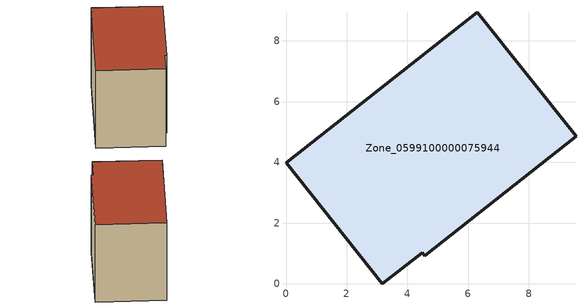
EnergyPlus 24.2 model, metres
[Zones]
Zone_0599100000075944
 floor ground (C_G): 4.48,1.03 3.17,0 0,3.99 6.3,8.95 9.55,4.86 4.57,0.93 z0
 wall outside (C_F): 6.3,8.95 0,3.99 3.17,0 4.48,1.03 4.57,0.93 9.55,4.86 6.3,8.95 z0:6.83
 roof outside (C_R): 4.57,0.93 9.55,4.86 6.3,8.95 0,3.99 3.17,0 4.48,1.03 z6.83
[BUILDING]
Pand.0599100000075944: North Axis=0; Terrain=City; Loads Convergence Tolerance Value=0.04; Temperature Convergence Tolerance Value=0.4; Solar Distribution=FullExterior; Maximum Number of Warmup Days=25; Minimum Number of Warmup Days=1
[Site:Location]
Rotterdam.The.Hague.AP_ZH_NLD Design_Conditions: Latitude=51.96; Longitude=4.45; Time Zone=1; Elevation=-4.5
[SITE:GROUNDTEMPERATURE:BUILDINGSURFACE]
18, 18, 18, 18, 18, 18, 18, 18, 18, 18, 18, 18
[MATERIAL] Thermal Absorptance=0.9; Solar Absorptance=0.7; Visible Absorptance=0.7
Name | Roughness | Thickness | Conductivity | Density | Specific Heat
G.TC.1946 | MediumSmooth | 0.15 | 1 | 540 | 1210
F.TC.1946 | Rough | 0.3 | 0.857143 | 1920 | 840
R.TC.1946 | MediumRough | 0.2 | 0.909091 | 1500 | 1000
[CONSTRUCTION]
C_G: G.TC.1946
C_F: F.TC.1946
C_R: R.TC.1946
[ZONE]
Zone_0599100000075944: Type=1; Multiplier=1; Ceiling Height=Autocalculate; Volume=Autocalculate; Floor Area=autocalculate; Part of Total Floor Area=Yes
[ZONEINFILTRATION:DESIGNFLOWRATE]
Infil_Zone_0599100000075944: Zone or ZoneList or Space or SpaceList=Zone_0599100000075944; Schedule=AlwaysOn; Design Flow Rate Calculation Method=Flow/Area; Flow Rate per Floor Area=0.003; Constant Term Coefficient=1; Temperature Term Coefficient=0; Velocity Term Coefficient=0; Velocity Squared Term Coefficient=0
[HVACTEMPLATE:ZONE:IDEALLOADSAIRSYSTEM]
Zone_0599100000075944: Maximum Heating Supply Air Temperature=50; Minimum Cooling Supply Air Temperature=13; Maximum Heating Supply Air Humidity Ratio=0.0156; Minimum Cooling Supply Air Humidity Ratio=0.0077; Heating Limit=NoLimit; Cooling Limit=NoLimit; Dehumidification Control Type=ConstantSensibleHeatRatio; Cooling Sensible Heat Ratio=0.7; Dehumidification Setpoint=60; Humidification Control Type=None; Humidification Setpoint=30; Outdoor Air Method=None; Outdoor Air Flow Rate per Person=0.00944; Outdoor Air Flow Rate per Zone Floor Area=0; Outdoor Air Flow Rate per Zone=0; Demand Controlled Ventilation Type=None; Outdoor Air Economizer Type=NoEconomizer; Heat Recovery Type=None; Sensible Heat Recovery Effectiveness=0.7; Latent Heat Recovery Effectiveness=0.65
[ZONECONTROL:THERMOSTAT]
ThermostatControl_Zone_0599100000075944: Zone or ZoneList=Zone_0599100000075944; Control Type Schedule=DualSetpointControlType; Control 1=Thermostat_Zone_0599100000075944; Temperature Difference Between Cutout And Setpoint=0
[THERMOSTATSETPOINT:DUALSETPOINT]
Thermostat_Zone_0599100000075944: Heating Setpoint Temperature Schedule=HeatingSetpoint_Zone_0599100000075944; Cooling Setpoint Temperature Schedule=CoolingSetpoint_Zone_0599100000075944
[SCHEDULE:COMPACT]
HeatingSetpoint_Zone_0599100000075944: Through: 12/31, For: AllDays, Until: 24:00, 21
CoolingSetpoint_Zone_0599100000075944: Through: 12/31, For: AllDays, Until: 24:00, 24
DualSetpointControlType: Through: 12/31, For: AllDays, Until: 24:00, 4
AlwaysOn: Through: 12/31, For: AllDays, Until: 24:00, 1
